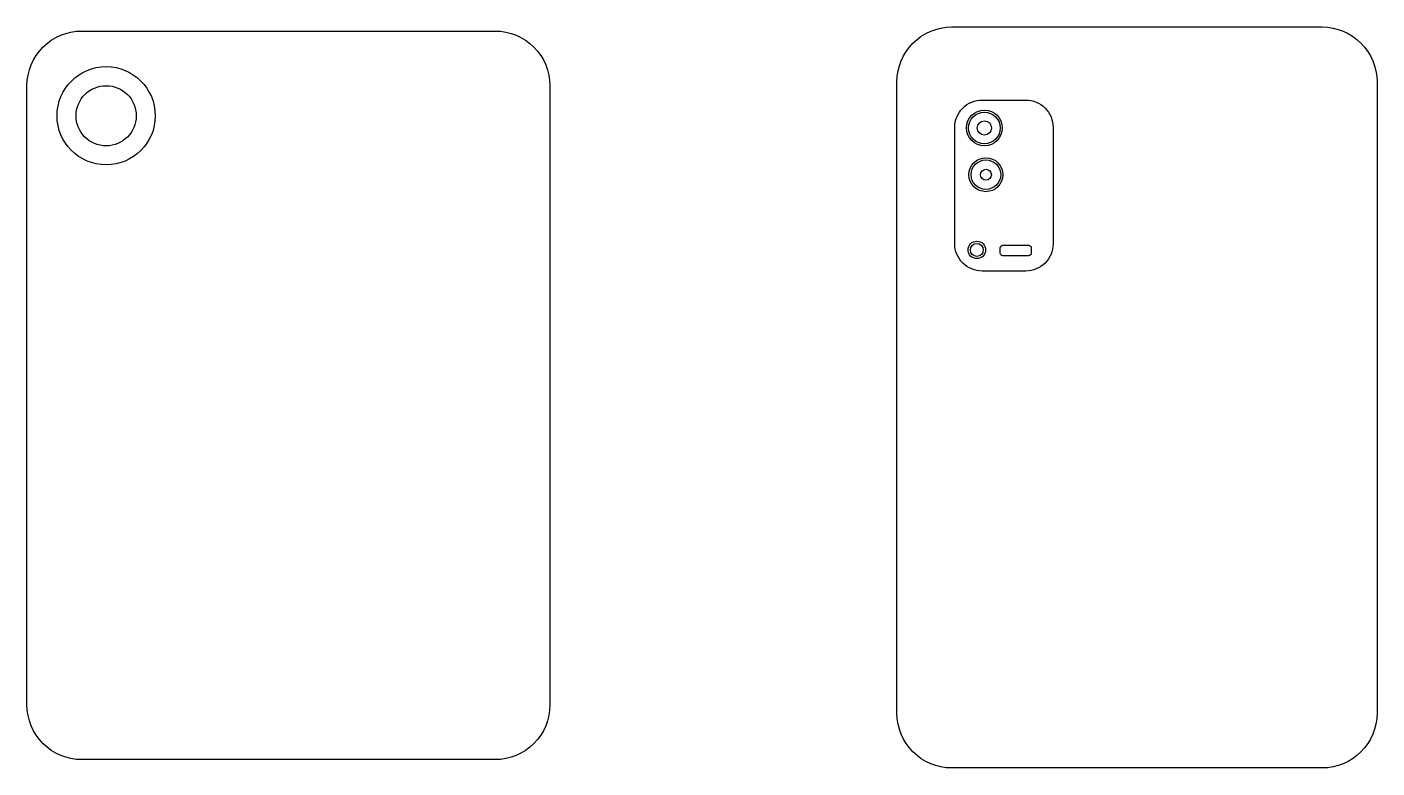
# Model space of a CAD drawing. Header units: millimetres. Extents: x 1732 to 4200, y 312 to 1667.
import ezdxf

# ---------------------------------------------------------------- set-up
doc = ezdxf.new("R2010")
doc.units = ezdxf.units.MM

msp = doc.modelspace()

# ---------------------------------------------------------------- linework, layer by layer
for points in [[(1832.3, 1659.2), (2588.3, 1659.2, -0.414214), (2688.3, 1559.2), (2688.3, 427, -0.414214), (2588.3, 327), (1832.3, 327, -0.414214), (1732.3, 427), (1732.3, 1559.2, -0.414214)], [(4100.4, 311.7), (3422.8, 311.7, -0.414214), (3322.8, 411.7), (3322.8, 1566.6, -0.414214), (3422.8, 1666.6), (4100.4, 1666.6, -0.414214), (4200.4, 1566.6), (4200.4, 411.7, -0.414214)], [(3478.5, 1533.1), (3558.2, 1533.1, -0.414214), (3608.2, 1483.1), (3608.2, 1270.3, -0.414214), (3558.2, 1220.3), (3478.5, 1220.3, -0.414214), (3428.5, 1270.3), (3428.5, 1483.1, -0.414214)], [(3516.5, 1267.5), (3563.4, 1267.5, -0.414214), (3568.4, 1262.5), (3568.4, 1253.4, -0.414214), (3563.4, 1248.4), (3516.5, 1248.4, -0.414214), (3511.5, 1253.4), (3511.5, 1262.5, -0.414214)]]:
    msp.add_lwpolyline(points, format="xyb", close=True)
for centre, radius in [((1877, 1504.3), 89.8), ((1877, 1504.3), 89.8), ((1877, 1504.3), 55), ((3482.7, 1482), 32.7), ((3482.7, 1482), 29), ((3482.7, 1482), 29), ((3482.7, 1482), 13), ((3485.4, 1396.5), 31), ((3485.4, 1396.5), 27), ((3485.4, 1396.5), 10), ((3468.8, 1259), 16), ((3468.8, 1259), 11.8)]:
    msp.add_circle(centre, radius)

doc.saveas('drawing.dxf')
